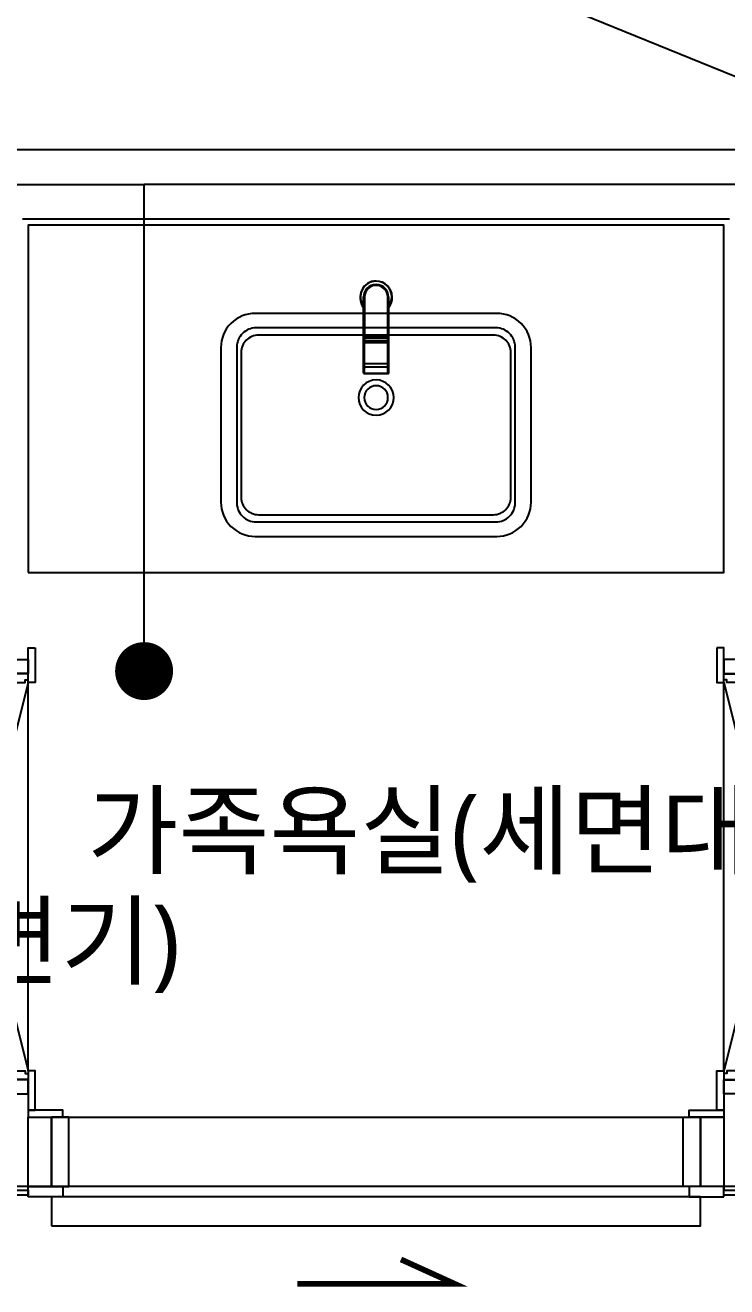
# Model space of a CAD drawing. Header units: millimetres. Extents: x -33000 to 294000, y 0 to 42408.
# Drawn here: x 276796 to 278006, y 13712 to 15890 of the extents above; entities that cross this region are included whole.
import ezdxf
from ezdxf.enums import TextEntityAlignment as Align

# ---------------------------------------------------------------- set-up
doc = ezdxf.new("R2010")
doc.units = ezdxf.units.MM
doc.header["$LTSCALE"] = 50
doc.linetypes.add('DASHDOTX2', pattern=[2, 1, -0.5, 0, -0.5])
doc.layers.add('arch', color=8, linetype='Continuous')
doc.layers.add('실명', color=9, linetype='Continuous')
doc.styles.add('FORTELINE', font='malgun.ttf')
doc.dimstyles.new('ForteLine_50', dxfattribs={"dimscale": 50, "dimtxt": 2, "dimasz": 0.75, "dimexe": 1, "dimexo": 1, "dimgap": 0.5, "dimtad": 1, "dimdec": 0, "dimzin": 1, "dimdsep": 46, "dimlunit": 6, "dimtxsty": 'FORTELINE', "dimblk": 'ARCHTICK', "dimcen": 1.5, "dimdle": 1.5, "dimclrd": 256, "dimclre": 256, "dimclrt": 4, "dimadec": 0, "dimazin": 0, "dimtfac": 1, "dimtdec": 0, "dimtix": 1, "dimtmove": 2, "dimatfit": 3, "dimldrblk": 'ARCHTICK', "dimfxl": 0.5, "dimtzin": 1, "dimarcsym": 0})

# ---------------------------------------------------------------- blocks, each defined once
blk = doc.blocks.new('*U288')
for points in [[(-1433.8, 0), (-1433.8, -6), (632.2, -6), (632.2, 0)], [(632.2, -6), (632.2, -15), (-1433.8, -15), (-1433.8, -6)]]:
    blk.add_lwpolyline(points, close=True)
blk = doc.blocks.new('*U293')
for points in [[(-802.9, 0), (-802.9, -6), (487.1, -6), (487.1, 0)], [(487.1, -6), (487.1, -15), (-802.9, -15), (-802.9, -6)]]:
    blk.add_lwpolyline(points, close=True)
blk = doc.blocks.new('*U274')
at = {"linetype": 'Continuous', "ltscale": 4}
for points in [[(-12, 770), (-12, 710), (0, 710), (0, 770)], [(0, 726), (160, 726), (160, 750), (0, 750)], [(170, 750), (160, 750), (160, 725), (120, 725), (120, 720), (170, 720)], [(130, 720), (130, 710), (5, 710), (5, 715), (0, 715), (0, 725), (119, 725), (119, 720)], [(860, 30), (170, 30), (170, 70), (860, 70)], [(-12, -28), (-12, 40), (0, 40), (0, -28)], [(130, 30), (130, 40), (5, 40), (5, 35), (0, 35), (0, 25), (119, 25), (119, 30)], [(0, 24), (160, 24), (160, 0), (0, 0)], [(170, 0), (160, 0), (160, 25), (120, 25), (120, 30), (170, 30)]]:
    blk.add_lwpolyline(points, close=True, dxfattribs=at)
blk.add_lwpolyline([(170, 30), (170, 720), (0, 40), (0, 710)], close=True)
for points in [[(170, 30), (130, 30), (130, 40), (118, 40), (118, 710), (130, 710), (130, 720), (170, 720), (170, 30)], [(130, 710), (130, 40)]]:
    blk.add_lwpolyline(points)
at = {"linetype": 'DASHDOTX2', "ltscale": 5}
blk.add_arc((170, 30), 690, 0, 90, dxfattribs=at)
blk = doc.blocks.new('_ARCHTICK')
at = {"color": 0, "linetype": 'ByBlock', "const_width": 0.15}
blk.add_lwpolyline([(-0.5, -0.5), (0.5, 0.5)], dxfattribs=at)

msp = doc.modelspace()

# ---------------------------------------------------------------- linework, layer by layer
at = {"layer": 'arch', "ltscale": 25}
for p, q in [((275781.2, 16714.6), (278331.2, 15674.6)), ((278331.2, 15674.6), (275681.2, 15674.6)), ((278011.2, 15554.6), (276791.2, 15554.6)), ((277380, 15420.5), (277379.9, 15420.5)), ((277379.9, 15305), (277379.9, 15420.5)), ((277380.4, 15352.1), (277380.4, 15420.5)), ((277381.4, 15420.5), (277381.4, 15352.1)), ((277421.4, 15352.1), (277421.4, 15420.5)), ((277422.4, 15420.5), (277422.4, 15352.1)), ((277422.9, 15420.5), (277422.9, 15305)), ((277427.9, 15428.3), (277427.9, 15427.8)), ((277380.4, 15352.1), (277380.4, 15348.6)), ((277380.4, 15352.1), (277381.4, 15352.1)), ((277380.4, 15346.2), (277380.4, 15348.6)), ((277380.4, 15344.3), (277380.4, 15346.2)), ((277380.9, 15342.8), (277380.9, 15305)), ((277381.4, 15352.1), (277421.4, 15352.1)), ((277381.4, 15352.1), (277381.4, 15349.2)), ((277421.4, 15349.2), (277381.4, 15349.2)), ((277381.4, 15349.2), (277381.4, 15346.8)), ((277383.4, 15345.2), (277419.4, 15345.2)), ((277383.4, 15343.8), (277383.4, 15345.2)), ((277383.4, 15343.8), (277383.4, 15341.9)), ((277419.4, 15343.8), (277383.4, 15343.8)), ((277383.4, 15341.7), (277383.4, 15341.9)), ((277383.4, 15341.9), (277419.4, 15341.9)), ((277383.4, 15341.7), (277419.4, 15341.7)), ((277419.4, 15343.8), (277419.4, 15345.2)), ((277419.4, 15341.9), (277419.4, 15343.8)), ((277419.4, 15341.7), (277419.4, 15341.9)), ((277421.4, 15352.1), (277422.4, 15352.1)), ((277421.4, 15352.1), (277421.4, 15349.2)), ((277421.4, 15346.8), (277421.4, 15349.2)), ((277421.9, 15305), (277421.9, 15342.8)), ((277422.4, 15352.1), (277422.4, 15348.6)), ((277422.4, 15348.6), (277422.4, 15346.2)), ((277422.4, 15346.2), (277422.4, 15344.3)), ((277379.9, 15300.2), (277379.9, 15305)), ((277380.9, 15305), (277379.9, 15305)), ((277379.9, 15289.1), (277379.9, 15300.2)), ((277380.9, 15305), (277380.9, 15299.3)), ((277421.9, 15305), (277380.9, 15305)), ((277380.9, 15299.3), (277380.9, 15288.2)), ((277421.9, 15299.3), (277380.9, 15299.3)), ((277422.9, 15305), (277421.9, 15305)), ((277421.9, 15299.3), (277421.9, 15305)), ((277421.9, 15288.2), (277421.9, 15299.3)), ((277422.9, 15305), (277422.9, 15300.2)), ((277422.9, 15300.2), (277422.9, 15289.1)), ((277380.9, 15288.1), (277380.9, 15288.2)), ((277380.9, 15288.2), (277421.9, 15288.2)), ((277421.9, 15288.1), (277380.9, 15288.1)), ((277421.9, 15288.1), (277421.9, 15288.2))]:
    msp.add_line(p, q, dxfattribs=at)
at = {"layer": 'arch', "ltscale": 25, "elevation": 0}
for points in [[(276041.2, 15614.6), (277001.2, 15614.6)], [(278386.2, 15614.6), (277001.2, 15614.6)]]:
    msp.add_lwpolyline(points, dxfattribs=at)
at = {"layer": 'arch', "ltscale": 25}
for points in [[(276801.2, 14944.6), (278001.2, 14944.6), (278001.2, 15544.6), (276801.2, 15544.6)], [(276801.2, 14016.6), (276801.2, 14004.6), (276861.2, 14004.6), (276861.2, 14016.6)], [(276801.2, 14004.6), (276841.2, 14004.6), (276841.2, 13884.6), (276801.2, 13884.6)], [(276841.2, 14004.6), (276841.2, 13884.6), (276871.2, 13884.6), (276871.2, 14004.6)], [(276841.2, 14004.6), (277961.2, 14004.6), (277961.2, 13884.6), (276841.2, 13884.6)], [(277961.2, 14004.6), (277961.2, 13884.6), (277931.2, 13884.6), (277931.2, 14004.6)], [(278001.2, 14016.6), (278001.2, 14004.6), (277941.2, 14004.6), (277941.2, 14016.6)], [(277961.2, 14004.6), (278001.2, 14004.6), (278001.2, 13884.6), (277961.2, 13884.6)], [(276801.2, 13866.6), (276801.2, 13884.6), (276861.2, 13884.6), (276861.2, 13866.6)], [(278001.2, 13866.6), (278001.2, 13884.6), (277941.2, 13884.6), (277941.2, 13866.6)], [(276841.2, 13816.6), (277961.2, 13816.6), (277961.2, 13866.6), (276841.2, 13866.6)]]:
    msp.add_lwpolyline(points, close=True, dxfattribs=at)
for points in [[(277192.7, 15007.1), (277609.7, 15007.1, 0.414214), (277668.7, 15066.1), (277668.7, 15333.1, 0.414214), (277609.7, 15392.1), (277192.7, 15392.1, 0.414214), (277133.7, 15333.1), (277133.7, 15066.1, 0.414214)], [(277194.2, 15032.1), (277608.2, 15032.1, 0.414214), (277641.2, 15065.1), (277641.2, 15334.1, 0.414214), (277608.2, 15367.1), (277194.2, 15367.1, 0.414214), (277161.2, 15334.1), (277161.2, 15065.1, 0.414214)], [(277198.7, 15044.6), (277603.7, 15044.6, 0.414214), (277633.7, 15074.6), (277633.7, 15324.6, 0.414214), (277603.7, 15354.6), (277198.7, 15354.6, 0.414214), (277168.7, 15324.6), (277168.7, 15074.6, 0.414214)]]:
    msp.add_lwpolyline(points, format="xyb", close=True, dxfattribs=at)
at = {"layer": 'arch', "ltscale": 25, "const_width": 10, "elevation": 0}
msp.add_lwpolyline([(277265.4, 13716.6), (277537, 13716.6), (277444.3, 13758.8)], dxfattribs=at)
at = {"layer": 'arch', "ltscale": 25}
for centre, radius, start, end in [((277401.4, 15420.5), 27.5, 90, 218.5706), ((277401.4, 15420.5), 27, 90, 217.2206), ((277401.4, 15420.5), 27.5, 0, 90), ((277401.4, 15420.5), 27, 0, 90), ((277401.4, 15420.5), 21.5, 0, 180), ((277401.4, 15420.5), 21, 0, 180), ((277401.4, 15420.5), 20, 0, 180), ((277401.5, 15418.7), 27.5, 321.0962, 5.0586), ((277401.4, 15420.5), 27, 322.7738, 0), ((277401.4, 15420.5), 27.5, 321.4237, 0), ((277401.5, 15418.7), 27.5, 181.3012, 218.2367), ((277401.4, 15246.7), 30.5, 90, 270), ((277401.4, 15246.7), 30.5, 270, 90), ((277401.4, 15246.7), 20.5, 90, 270), ((277401.4, 15246.7), 20.5, 270, 90)]:
    msp.add_arc(centre, radius, start, end, dxfattribs=at)
for centre, major_axis, ratio, start_param, end_param in [((277381.4, 15348.6), (-1, 0), 0.594178, 4.712389, 6.283185), ((277381.4, 15346.2), (-1, 0), 0.594178, 4.712389, 6.283185), ((277383.4, 15346.2), (3, 0), 0.792599, 3.141593, 4.712389), ((277383.4, 15344.3), (3, 0), 0.792599, 3.141593, 4.712389), ((277383.4, 15346.8), (2, 0), 0.805877, 3.141593, 4.712389), ((277419.4, 15346.8), (2, 0), 0.805877, 4.712389, 6.283185), ((277419.4, 15346.2), (3, 0), 0.792599, 4.712389, 6.283185), ((277419.4, 15344.3), (3, 0), 0.792599, 4.712389, 6.283185), ((277421.4, 15348.6), (-1, 0), 0.594178, 3.141593, 4.712389), ((277421.4, 15346.2), (-1, 0), 0.594178, 3.141593, 4.712389), ((277380.9, 15300.2), (1, 0), 0.885427, 3.141593, 4.712389), ((277421.9, 15300.2), (1, 0), 0.885427, 4.712389, 6.283185), ((277380.9, 15289.1), (1, 0), 0.984808, 3.141593, 4.712389), ((277380.9, 15289.1), (1, 0), 0.885427, 3.141593, 4.712389), ((277421.9, 15289.1), (1, 0), 0.984808, 4.712389, 6.283185), ((277421.9, 15289.1), (1, 0), 0.885427, 4.712389, 6.283185)]:
    msp.add_ellipse(centre, major_axis=major_axis, ratio=ratio, start_param=start_param, end_param=end_param, dxfattribs=at)
for points in [[(277427.9, 15428.3), (277427.8, 15428.3), (277427.8, 15428.3), (277427.7, 15428.2)], [(277428.7, 15414.4), (277428.7, 15414.5), (277428.7, 15414.6), (277428.7, 15414.6)]]:
    msp.add_open_spline(points, degree=3, dxfattribs=at)
for points, knots in [([(277428.1, 15412.1), (277428.2, 15412.3), (277428.3, 15412.5), (277428.5, 15413), (277428.6, 15413.3), (277428.6, 15413.6), (277428.6, 15413.7), (277428.6, 15413.7), (277428.7, 15413.8), (277428.7, 15413.9), (277428.7, 15414.2), (277428.7, 15414.3), (277428.7, 15414.4)], [0, 0, 0, 0, 0.282768, 0.282768, 0.641384, 0.641384, 0.686211, 0.686211, 0.731038, 0.820692, 0.820692, 1, 1, 1, 1]), ([(277380.4, 15344.3), (277380.4, 15344.1), (277380.4, 15343.8), (277380.6, 15343.3), (277380.9, 15342.8), (277381.3, 15342.4), (277381.8, 15342), (277382.4, 15341.8), (277382.9, 15341.7), (277383.3, 15341.7), (277383.4, 15341.7)], [0, 0, 0, 0, 0.094284, 0.229492, 0.364473, 0.500943, 0.639931, 0.781485, 0.925041, 1, 1, 1, 1]), ([(277419.4, 15341.7), (277419.5, 15341.7), (277419.9, 15341.7), (277420.4, 15341.8), (277421.1, 15342.1), (277421.6, 15342.5), (277422, 15342.9), (277422.3, 15343.5), (277422.4, 15344), (277422.4, 15344.2), (277422.4, 15344.3)], [0, 0, 0, 0, 0.085665, 0.23174, 0.378994, 0.526676, 0.673487, 0.817717, 0.958286, 1, 1, 1, 1])]:
    msp.add_open_spline(points, degree=3, knots=knots, dxfattribs=at)

# ---------------------------------------------------------------- block references
at = {"layer": 'arch', "ltscale": 25, "xscale": -1}
msp.add_blockref('*U274', (276801.2, 14044.6), dxfattribs=at)
at = {"layer": 'arch', "ltscale": 25}
for name, p in [('*U274', (278001.2, 14044.6)), ('*U293', (276314.1, 13884.6)), ('*U288', (279435, 13884.6))]:
    msp.add_blockref(name, p, dxfattribs=at)

# ---------------------------------------------------------------- texts
at = {"layer": '실명', "ltscale": 25, "style": 'FORTELINE'}
for s, p in [('가족욕실(세면대)', (277501.2, 14499.6)), ('가족욕실(양변기)', (276465.5, 14308.7))]:
    msp.add_text(s, height=125, dxfattribs=at).set_placement(p, align=Align.MIDDLE_CENTER)

# ---------------------------------------------------------------- leaders
at = {"layer": 'arch', "ltscale": 25}
msp.add_leader([(277001.2, 14774.6, 0), (277001.2, 15614.6, 0)], dimstyle='ForteLine_50', override={"dimasz": 2, "dimtxsty": 'FORTELINE', "dimldrblk": 'Dot'}, dxfattribs=at)

doc.saveas('drawing.dxf')
